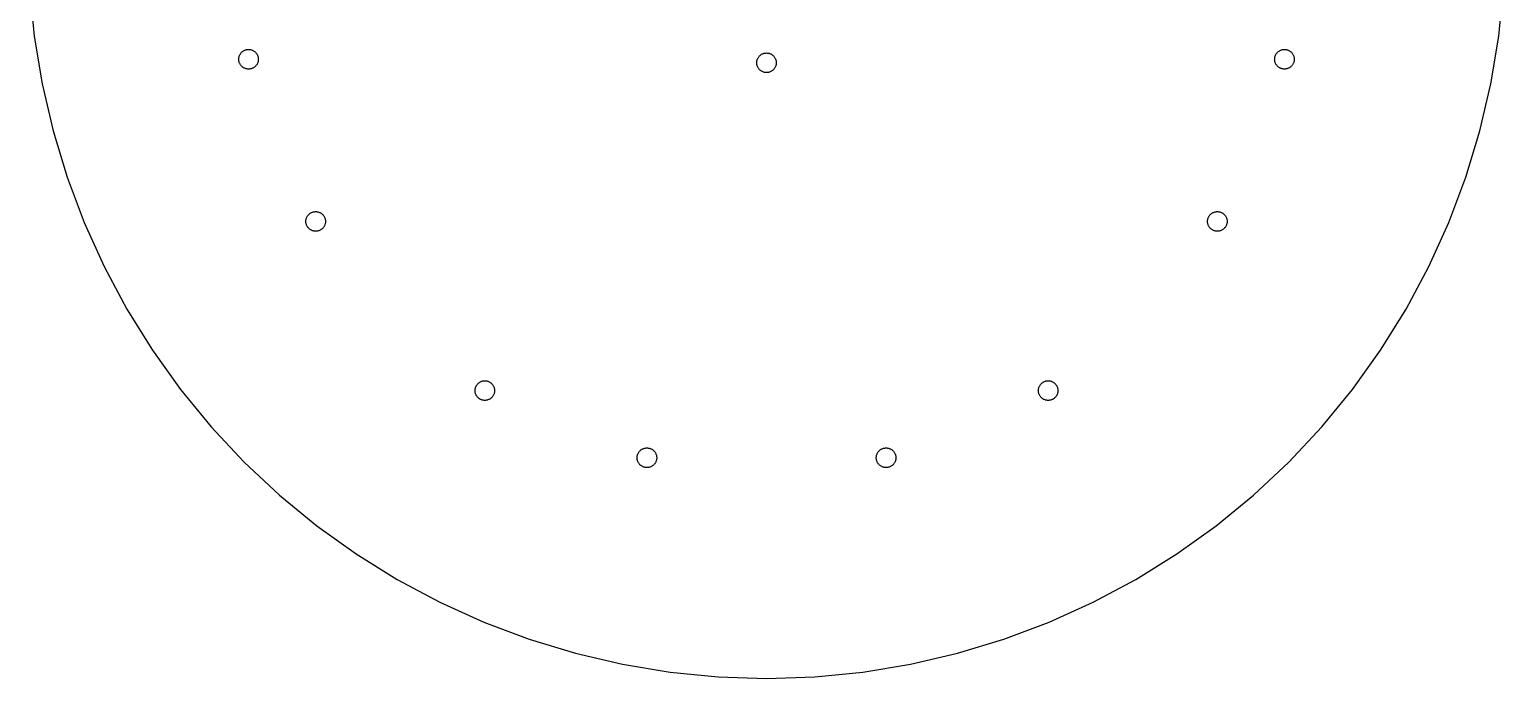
# Model space of a CAD drawing. Header units: metres. Extents: x -132 to 132, y -132 to 132.
# Drawn here: x -131.7 to 131.7, y -132 to -16.1 of the extents above; entities that cross this region are included whole.
import ezdxf

# ---------------------------------------------------------------- set-up
doc = ezdxf.new("R2010")
doc.units = ezdxf.units.M

msp = doc.modelspace()

# ---------------------------------------------------------------- linework, layer by layer
for p, q in [((-131.717, -8.63321), (-130.871, -17.2294)), ((130.871, -17.2294), (131.717, -8.63321)), ((-130.871, -17.2294), (-129.464, -25.7519)), ((129.464, -25.7519), (130.871, -17.2294)), ((-94.3002, -21.1419), (-94.2815, -21.0289)), ((-94.2815, -21.0289), (-94.2555, -20.9174)), ((-94.2555, -20.9174), (-94.2223, -20.8078)), ((-94.2223, -20.8078), (-94.1819, -20.7007)), ((-94.1819, -20.7007), (-94.1347, -20.5963)), ((-94.1347, -20.5963), (-94.0807, -20.4953)), ((-94.0807, -20.4953), (-94.0202, -20.3981)), ((-94.0202, -20.3981), (-93.9535, -20.305)), ((-93.9535, -20.305), (-93.8809, -20.2165)), ((-93.8809, -20.2165), (-93.8026, -20.1329)), ((-93.8026, -20.1329), (-93.719, -20.0546)), ((-93.719, -20.0546), (-93.6305, -19.982)), ((-93.6305, -19.982), (-93.5374, -19.9153)), ((-93.5374, -19.9153), (-93.4402, -19.8548)), ((-93.4402, -19.8548), (-93.3392, -19.8008)), ((-93.3392, -19.8008), (-93.2348, -19.7536)), ((-93.2348, -19.7536), (-93.1277, -19.7132)), ((-93.1277, -19.7132), (-93.0181, -19.68)), ((-93.0181, -19.68), (-92.9066, -19.654)), ((-92.9066, -19.654), (-92.7936, -19.6353)), ((-92.7936, -19.6353), (-92.6796, -19.6241)), ((-92.6796, -19.6241), (-92.5652, -19.6203)), ((-92.5652, -19.6203), (-92.4507, -19.6241)), ((-92.4507, -19.6241), (-92.3367, -19.6353)), ((-92.3367, -19.6353), (-92.2237, -19.654)), ((-92.2237, -19.654), (-92.1122, -19.68)), ((-92.1122, -19.68), (-92.0026, -19.7132)), ((-92.0026, -19.7132), (-91.8954, -19.7536)), ((-91.8954, -19.7536), (-91.7911, -19.8008)), ((-91.7911, -19.8008), (-91.6902, -19.8548)), ((-91.6902, -19.8548), (-91.5929, -19.9153)), ((-91.5929, -19.9153), (-91.4998, -19.982)), ((-91.4998, -19.982), (-91.4113, -20.0546)), ((-91.4113, -20.0546), (-91.3277, -20.1329)), ((-91.3277, -20.1329), (-91.2494, -20.2165)), ((-91.2494, -20.2165), (-91.1768, -20.305)), ((-91.1768, -20.305), (-91.1101, -20.3981)), ((-91.1101, -20.3981), (-91.0496, -20.4953)), ((-91.0496, -20.4953), (-90.9956, -20.5963)), ((-90.9956, -20.5963), (-90.9484, -20.7007)), ((-90.9484, -20.7007), (-90.908, -20.8078)), ((-90.908, -20.8078), (-90.8748, -20.9174)), ((-90.8748, -20.9174), (-90.8488, -21.0289)), ((-90.8488, -21.0289), (-90.8301, -21.1419)), ((-1.51553, -21.125), (-1.45506, -21.0277)), ((-1.45506, -21.0277), (-1.38837, -20.9347)), ((-1.38837, -20.9347), (-1.31572, -20.8461)), ((-1.31572, -20.8461), (-1.23743, -20.7626)), ((-1.23743, -20.7626), (-1.15385, -20.6843)), ((-1.15385, -20.6843), (-1.06532, -20.6116)), ((-1.06532, -20.6116), (-0.972244, -20.5449)), ((-0.972244, -20.5449), (-0.875, -20.4845)), ((-0.875, -20.4845), (-0.774002, -20.4305)), ((-0.774002, -20.4305), (-0.669693, -20.3832)), ((-0.669693, -20.3832), (-0.562515, -20.3429)), ((-0.562515, -20.3429), (-0.452927, -20.3096)), ((-0.452927, -20.3096), (-0.3414, -20.2836)), ((-0.3414, -20.2836), (-0.228409, -20.265)), ((-0.228409, -20.265), (-0.114441, -20.2537)), ((-0.114441, -20.2537), (0, -20.25)), ((0, -20.25), (0.114441, -20.2537)), ((0.114441, -20.2537), (0.228409, -20.265)), ((0.228409, -20.265), (0.3414, -20.2836)), ((0.3414, -20.2836), (0.452927, -20.3096)), ((0.452927, -20.3096), (0.562515, -20.3429)), ((0.562515, -20.3429), (0.669693, -20.3832)), ((0.669693, -20.3832), (0.774002, -20.4305)), ((0.774002, -20.4305), (0.875, -20.4845)), ((0.875, -20.4845), (0.972244, -20.5449)), ((0.972244, -20.5449), (1.06532, -20.6116)), ((1.06532, -20.6116), (1.15385, -20.6843)), ((1.15385, -20.6843), (1.23743, -20.7626)), ((1.23743, -20.7626), (1.31572, -20.8461)), ((1.31572, -20.8461), (1.38837, -20.9347)), ((1.38837, -20.9347), (1.45506, -21.0277)), ((1.45506, -21.0277), (1.51553, -21.125)), ((90.8301, -21.1419), (90.8488, -21.0289)), ((90.8488, -21.0289), (90.8748, -20.9174)), ((90.8748, -20.9174), (90.908, -20.8078)), ((90.908, -20.8078), (90.9484, -20.7007)), ((90.9484, -20.7007), (90.9956, -20.5963)), ((90.9956, -20.5963), (91.0496, -20.4953)), ((91.0496, -20.4953), (91.1101, -20.3981)), ((91.1101, -20.3981), (91.1768, -20.305)), ((91.1768, -20.305), (91.2494, -20.2165)), ((91.2494, -20.2165), (91.3277, -20.1329)), ((91.3277, -20.1329), (91.4113, -20.0546)), ((91.4113, -20.0546), (91.4998, -19.982)), ((91.4998, -19.982), (91.5929, -19.9153)), ((91.5929, -19.9153), (91.6902, -19.8548)), ((91.6902, -19.8548), (91.7911, -19.8008)), ((91.7911, -19.8008), (91.8954, -19.7536)), ((91.8954, -19.7536), (92.0026, -19.7132)), ((92.0026, -19.7132), (92.1122, -19.68)), ((92.1122, -19.68), (92.2237, -19.654)), ((92.2237, -19.654), (92.3367, -19.6353)), ((92.3367, -19.6353), (92.4507, -19.6241)), ((92.4507, -19.6241), (92.5652, -19.6203)), ((92.5652, -19.6203), (92.6796, -19.6241)), ((92.6796, -19.6241), (92.7936, -19.6353)), ((92.7936, -19.6353), (92.9066, -19.654)), ((92.9066, -19.654), (93.0181, -19.68)), ((93.0181, -19.68), (93.1277, -19.7132)), ((93.1277, -19.7132), (93.2348, -19.7536)), ((93.2348, -19.7536), (93.3392, -19.8008)), ((93.3392, -19.8008), (93.4402, -19.8548)), ((93.4402, -19.8548), (93.5374, -19.9153)), ((93.5374, -19.9153), (93.6305, -19.982)), ((93.6305, -19.982), (93.719, -20.0546)), ((93.719, -20.0546), (93.8026, -20.1329)), ((93.8026, -20.1329), (93.8809, -20.2165)), ((93.8809, -20.2165), (93.9535, -20.305)), ((93.9535, -20.305), (94.0202, -20.3981)), ((94.0202, -20.3981), (94.0807, -20.4953)), ((94.0807, -20.4953), (94.1347, -20.5963)), ((94.1347, -20.5963), (94.1819, -20.7007)), ((94.1819, -20.7007), (94.2223, -20.8078)), ((94.2223, -20.8078), (94.2555, -20.9174)), ((94.2555, -20.9174), (94.2815, -21.0289)), ((94.2815, -21.0289), (94.3002, -21.1419)), ((-94.3152, -21.3703), (-94.3114, -21.2559)), ((-94.3114, -21.4848), (-94.3152, -21.3703)), ((-94.3114, -21.2559), (-94.3002, -21.1419)), ((-94.3002, -21.5988), (-94.3114, -21.4848)), ((-94.2815, -21.7117), (-94.3002, -21.5988)), ((-94.2555, -21.8233), (-94.2815, -21.7117)), ((-94.2223, -21.9329), (-94.2555, -21.8233)), ((-94.1819, -22.04), (-94.2223, -21.9329)), ((-94.1347, -22.1443), (-94.1819, -22.04)), ((-94.0807, -22.2453), (-94.1347, -22.1443)), ((-94.0202, -22.3426), (-94.0807, -22.2453)), ((-93.9535, -22.4357), (-94.0202, -22.3426)), ((-93.8809, -22.5242), (-93.9535, -22.4357)), ((-93.8026, -22.6078), (-93.8809, -22.5242)), ((-93.719, -22.6861), (-93.8026, -22.6078)), ((-93.6305, -22.7587), (-93.719, -22.6861)), ((-93.5374, -22.8254), (-93.6305, -22.7587)), ((-93.4402, -22.8859), (-93.5374, -22.8254)), ((-93.3392, -22.9399), (-93.4402, -22.8859)), ((-93.2348, -22.9871), (-93.3392, -22.9399)), ((-93.1277, -23.0275), (-93.2348, -22.9871)), ((-93.0181, -23.0607), (-93.1277, -23.0275)), ((-92.9066, -23.0867), (-93.0181, -23.0607)), ((-92.7936, -23.1054), (-92.9066, -23.0867)), ((-92.6796, -23.1166), (-92.7936, -23.1054)), ((-92.5652, -23.1203), (-92.6796, -23.1166)), ((-92.4507, -23.1166), (-92.5652, -23.1203)), ((-92.3367, -23.1054), (-92.4507, -23.1166)), ((-92.2237, -23.0867), (-92.3367, -23.1054)), ((-92.1122, -23.0607), (-92.2237, -23.0867)), ((-92.0026, -23.0275), (-92.1122, -23.0607)), ((-91.8954, -22.9871), (-92.0026, -23.0275)), ((-91.7911, -22.9399), (-91.8954, -22.9871)), ((-91.6902, -22.8859), (-91.7911, -22.9399)), ((-91.5929, -22.8254), (-91.6902, -22.8859)), ((-91.4998, -22.7587), (-91.5929, -22.8254)), ((-91.4113, -22.6861), (-91.4998, -22.7587)), ((-91.3277, -22.6078), (-91.4113, -22.6861)), ((-91.2494, -22.5242), (-91.3277, -22.6078)), ((-91.1768, -22.4357), (-91.2494, -22.5242)), ((-91.1101, -22.3426), (-91.1768, -22.4357)), ((-91.0496, -22.2453), (-91.1101, -22.3426)), ((-90.9956, -22.1443), (-91.0496, -22.2453)), ((-90.9484, -22.04), (-90.9956, -22.1443)), ((-90.908, -21.9329), (-90.9484, -22.04)), ((-90.8748, -21.8233), (-90.908, -21.9329)), ((-90.8488, -21.7117), (-90.8748, -21.8233)), ((-90.8301, -21.5988), (-90.8488, -21.7117)), ((-90.8301, -21.1419), (-90.8189, -21.2559)), ((-90.8189, -21.4848), (-90.8301, -21.5988)), ((-90.8189, -21.2559), (-90.8152, -21.3703)), ((-90.8152, -21.3703), (-90.8189, -21.4848)), ((-1.75, -22), (-1.74625, -21.8855)), ((-1.74625, -22.1144), (-1.75, -22)), ((-1.74625, -21.8855), (-1.73502, -21.7716)), ((-1.73502, -22.2284), (-1.74625, -22.1144)), ((-1.73502, -21.7716), (-1.71637, -21.6586)), ((-1.71637, -22.3414), (-1.73502, -22.2284)), ((-1.71637, -21.6586), (-1.69037, -21.5471)), ((-1.69037, -22.4529), (-1.71637, -22.3414)), ((-1.69037, -21.5471), (-1.65712, -21.4375)), ((-1.65712, -22.5625), (-1.69037, -22.4529)), ((-1.65712, -21.4375), (-1.61678, -21.3303)), ((-1.61678, -22.6697), (-1.65712, -22.5625)), ((-1.61678, -21.3303), (-1.56952, -21.226)), ((-1.56952, -22.774), (-1.61678, -22.6697)), ((-1.56952, -21.226), (-1.51553, -21.125)), ((-1.51553, -22.875), (-1.56952, -22.774)), ((-1.45506, -22.9722), (-1.51553, -22.875)), ((-1.38837, -23.0653), (-1.45506, -22.9722)), ((-1.31572, -23.1539), (-1.38837, -23.0653)), ((-1.23743, -23.2374), (-1.31572, -23.1539)), ((-1.15385, -23.3157), (-1.23743, -23.2374)), ((-1.06532, -23.3884), (-1.15385, -23.3157)), ((-0.972244, -23.4551), (-1.06532, -23.3884)), ((-0.875, -23.5155), (-0.972244, -23.4551)), ((-0.774002, -23.5695), (-0.875, -23.5155)), ((-0.669693, -23.6168), (-0.774002, -23.5695)), ((-0.562515, -23.6571), (-0.669693, -23.6168)), ((-0.452927, -23.6904), (-0.562515, -23.6571)), ((-0.3414, -23.7164), (-0.452927, -23.6904)), ((0.452927, -23.6904), (0.3414, -23.7164)), ((0.562515, -23.6571), (0.452927, -23.6904)), ((0.669693, -23.6168), (0.562515, -23.6571)), ((0.774002, -23.5695), (0.669693, -23.6168)), ((0.875, -23.5155), (0.774002, -23.5695)), ((0.972244, -23.4551), (0.875, -23.5155)), ((1.06532, -23.3884), (0.972244, -23.4551)), ((1.15385, -23.3157), (1.06532, -23.3884)), ((1.23743, -23.2374), (1.15385, -23.3157)), ((1.31572, -23.1539), (1.23743, -23.2374)), ((1.38837, -23.0653), (1.31572, -23.1539)), ((1.45506, -22.9722), (1.38837, -23.0653)), ((1.51553, -22.875), (1.45506, -22.9722)), ((1.51553, -21.125), (1.56952, -21.226)), ((1.56952, -22.774), (1.51553, -22.875)), ((1.56952, -21.226), (1.61678, -21.3303)), ((1.61678, -22.6697), (1.56952, -22.774)), ((1.61678, -21.3303), (1.65712, -21.4375)), ((1.65712, -22.5625), (1.61678, -22.6697)), ((1.65712, -21.4375), (1.69037, -21.5471)), ((1.69037, -22.4529), (1.65712, -22.5625)), ((1.69037, -21.5471), (1.71637, -21.6586)), ((1.71637, -22.3414), (1.69037, -22.4529)), ((1.71637, -21.6586), (1.73502, -21.7716)), ((1.73502, -22.2284), (1.71637, -22.3414)), ((1.73502, -21.7716), (1.74625, -21.8855)), ((1.74625, -22.1144), (1.73502, -22.2284)), ((1.74625, -21.8855), (1.75, -22)), ((1.75, -22), (1.74625, -22.1144)), ((90.8152, -21.3703), (90.8189, -21.2559)), ((90.8189, -21.4848), (90.8152, -21.3703)), ((90.8189, -21.2559), (90.8301, -21.1419)), ((90.8301, -21.5988), (90.8189, -21.4848)), ((90.8488, -21.7117), (90.8301, -21.5988)), ((90.8748, -21.8233), (90.8488, -21.7117)), ((90.908, -21.9329), (90.8748, -21.8233)), ((90.9484, -22.04), (90.908, -21.9329)), ((90.9956, -22.1443), (90.9484, -22.04)), ((91.0496, -22.2453), (90.9956, -22.1443)), ((91.1101, -22.3426), (91.0496, -22.2453)), ((91.1768, -22.4357), (91.1101, -22.3426)), ((91.2494, -22.5242), (91.1768, -22.4357)), ((91.3277, -22.6078), (91.2494, -22.5242)), ((91.4113, -22.6861), (91.3277, -22.6078)), ((91.4998, -22.7587), (91.4113, -22.6861)), ((91.5929, -22.8254), (91.4998, -22.7587)), ((91.6902, -22.8859), (91.5929, -22.8254)), ((91.7911, -22.9399), (91.6902, -22.8859)), ((91.8954, -22.9871), (91.7911, -22.9399)), ((92.0026, -23.0275), (91.8954, -22.9871)), ((92.1122, -23.0607), (92.0026, -23.0275)), ((92.2237, -23.0867), (92.1122, -23.0607)), ((92.3367, -23.1054), (92.2237, -23.0867)), ((92.4507, -23.1166), (92.3367, -23.1054)), ((92.5652, -23.1203), (92.4507, -23.1166)), ((92.6796, -23.1166), (92.5652, -23.1203)), ((92.7936, -23.1054), (92.6796, -23.1166)), ((92.9066, -23.0867), (92.7936, -23.1054)), ((93.0181, -23.0607), (92.9066, -23.0867)), ((93.1277, -23.0275), (93.0181, -23.0607)), ((93.2348, -22.9871), (93.1277, -23.0275)), ((93.3392, -22.9399), (93.2348, -22.9871)), ((93.4402, -22.8859), (93.3392, -22.9399)), ((93.5374, -22.8254), (93.4402, -22.8859)), ((93.6305, -22.7587), (93.5374, -22.8254)), ((93.719, -22.6861), (93.6305, -22.7587)), ((93.8026, -22.6078), (93.719, -22.6861)), ((93.8809, -22.5242), (93.8026, -22.6078)), ((93.9535, -22.4357), (93.8809, -22.5242)), ((94.0202, -22.3426), (93.9535, -22.4357)), ((94.0807, -22.2453), (94.0202, -22.3426)), ((94.1347, -22.1443), (94.0807, -22.2453)), ((94.1819, -22.04), (94.1347, -22.1443)), ((94.2223, -21.9329), (94.1819, -22.04)), ((94.2555, -21.8233), (94.2223, -21.9329)), ((94.2815, -21.7117), (94.2555, -21.8233)), ((94.3002, -21.5988), (94.2815, -21.7117)), ((94.3002, -21.1419), (94.3114, -21.2559)), ((94.3114, -21.4848), (94.3002, -21.5988)), ((94.3114, -21.2559), (94.3152, -21.3703)), ((94.3152, -21.3703), (94.3114, -21.4848)), ((-129.464, -25.7519), (-127.502, -34.1641)), ((-0.228409, -23.735), (-0.3414, -23.7164)), ((-0.114441, -23.7462), (-0.228409, -23.735)), ((0, -23.75), (-0.114441, -23.7462)), ((0.114441, -23.7462), (0, -23.75)), ((0.228409, -23.735), (0.114441, -23.7462)), ((0.3414, -23.7164), (0.228409, -23.735)), ((127.502, -34.1641), (129.464, -25.7519)), ((-127.502, -34.1641), (-124.995, -42.43)), ((124.995, -42.43), (127.502, -34.1641)), ((-124.995, -42.43), (-121.952, -50.5142)), ((121.952, -50.5142), (124.995, -42.43)), ((-82.2996, -50.1139), (-82.2809, -50.0009)), ((-82.2809, -50.0009), (-82.2549, -49.8894)), ((-82.2549, -49.8894), (-82.2217, -49.7798)), ((-82.2217, -49.7798), (-82.1814, -49.6726)), ((-82.1814, -49.6726), (-82.1341, -49.5683)), ((-82.1341, -49.5683), (-82.0801, -49.4673)), ((-82.0801, -49.4673), (-82.0196, -49.3701)), ((-82.0196, -49.3701), (-81.9529, -49.277)), ((-81.9529, -49.277), (-81.8803, -49.1885)), ((-81.8803, -49.1885), (-81.802, -49.1049)), ((-81.802, -49.1049), (-81.7184, -49.0266)), ((-81.7184, -49.0266), (-81.6299, -48.9539)), ((-81.6299, -48.9539), (-81.5368, -48.8873)), ((-81.5368, -48.8873), (-81.4396, -48.8268)), ((-81.4396, -48.8268), (-81.3386, -48.7728)), ((-81.3386, -48.7728), (-81.2343, -48.7255)), ((-81.2343, -48.7255), (-81.1271, -48.6852)), ((-81.1271, -48.6852), (-81.0175, -48.6519)), ((-81.0175, -48.6519), (-80.906, -48.6259)), ((-80.906, -48.6259), (-80.793, -48.6073)), ((-80.793, -48.6073), (-80.679, -48.5961)), ((-80.679, -48.5961), (-80.5646, -48.5923)), ((-80.5646, -48.5923), (-80.4501, -48.5961)), ((-80.4501, -48.5961), (-80.3361, -48.6073)), ((-80.3361, -48.6073), (-80.2232, -48.6259)), ((-80.2232, -48.6259), (-80.1116, -48.6519)), ((-80.1116, -48.6519), (-80.002, -48.6852)), ((-80.002, -48.6852), (-79.8949, -48.7255)), ((-79.8949, -48.7255), (-79.7906, -48.7728)), ((-79.7906, -48.7728), (-79.6896, -48.8268)), ((-79.6896, -48.8268), (-79.5923, -48.8873)), ((-79.5923, -48.8873), (-79.4992, -48.9539)), ((-79.4992, -48.9539), (-79.4107, -49.0266)), ((-79.4107, -49.0266), (-79.3271, -49.1049)), ((-79.3271, -49.1049), (-79.2488, -49.1885)), ((-79.2488, -49.1885), (-79.1762, -49.277)), ((-79.1762, -49.277), (-79.1095, -49.3701)), ((-79.1095, -49.3701), (-79.049, -49.4673)), ((-79.049, -49.4673), (-78.995, -49.5683)), ((-78.995, -49.5683), (-78.9478, -49.6726)), ((-78.9478, -49.6726), (-78.9074, -49.7798)), ((-78.9074, -49.7798), (-78.8742, -49.8894)), ((-78.8742, -49.8894), (-78.8482, -50.0009)), ((-78.8482, -50.0009), (-78.8295, -50.1139)), ((78.8295, -50.1139), (78.8482, -50.0009)), ((78.8482, -50.0009), (78.8742, -49.8894)), ((78.8742, -49.8894), (78.9074, -49.7798)), ((78.9074, -49.7798), (78.9478, -49.6726)), ((78.9478, -49.6726), (78.995, -49.5683)), ((78.995, -49.5683), (79.049, -49.4673)), ((79.049, -49.4673), (79.1095, -49.3701)), ((79.1095, -49.3701), (79.1762, -49.277)), ((79.1762, -49.277), (79.2488, -49.1885)), ((79.2488, -49.1885), (79.3271, -49.1049)), ((79.3271, -49.1049), (79.4107, -49.0266)), ((79.4107, -49.0266), (79.4992, -48.9539)), ((79.4992, -48.9539), (79.5923, -48.8873)), ((79.5923, -48.8873), (79.6896, -48.8268)), ((79.6896, -48.8268), (79.7906, -48.7728)), ((79.7906, -48.7728), (79.8949, -48.7255)), ((79.8949, -48.7255), (80.002, -48.6852)), ((80.002, -48.6852), (80.1116, -48.6519)), ((80.1116, -48.6519), (80.2232, -48.6259)), ((80.2232, -48.6259), (80.3361, -48.6073)), ((80.3361, -48.6073), (80.4501, -48.5961)), ((80.4501, -48.5961), (80.5646, -48.5923)), ((80.5646, -48.5923), (80.679, -48.5961)), ((80.679, -48.5961), (80.793, -48.6073)), ((80.793, -48.6073), (80.906, -48.6259)), ((80.906, -48.6259), (81.0175, -48.6519)), ((81.0175, -48.6519), (81.1271, -48.6852)), ((81.1271, -48.6852), (81.2343, -48.7255)), ((81.2343, -48.7255), (81.3386, -48.7728)), ((81.3386, -48.7728), (81.4396, -48.8268)), ((81.4396, -48.8268), (81.5368, -48.8873)), ((81.5368, -48.8873), (81.6299, -48.9539)), ((81.6299, -48.9539), (81.7184, -49.0266)), ((81.7184, -49.0266), (81.802, -49.1049)), ((81.802, -49.1049), (81.8803, -49.1885)), ((81.8803, -49.1885), (81.9529, -49.277)), ((81.9529, -49.277), (82.0196, -49.3701)), ((82.0196, -49.3701), (82.0801, -49.4673)), ((82.0801, -49.4673), (82.1341, -49.5683)), ((82.1341, -49.5683), (82.1814, -49.6726)), ((82.1814, -49.6726), (82.2217, -49.7798)), ((82.2217, -49.7798), (82.2549, -49.8894)), ((82.2549, -49.8894), (82.2809, -50.0009)), ((82.2809, -50.0009), (82.2996, -50.1139)), ((-121.952, -50.5142), (-118.387, -58.3821)), ((-82.3146, -50.3423), (-82.3108, -50.2279)), ((-82.3108, -50.4568), (-82.3146, -50.3423)), ((-82.3108, -50.2279), (-82.2996, -50.1139)), ((-82.2996, -50.5707), (-82.3108, -50.4568)), ((-82.2809, -50.6837), (-82.2996, -50.5707)), ((-82.2549, -50.7953), (-82.2809, -50.6837)), ((-82.2217, -50.9048), (-82.2549, -50.7953)), ((-82.1814, -51.012), (-82.2217, -50.9048)), ((-82.1341, -51.1163), (-82.1814, -51.012)), ((-82.0801, -51.2173), (-82.1341, -51.1163)), ((-82.0196, -51.3146), (-82.0801, -51.2173)), ((-81.9529, -51.4077), (-82.0196, -51.3146)), ((-81.8803, -51.4962), (-81.9529, -51.4077)), ((-81.802, -51.5798), (-81.8803, -51.4962)), ((-81.7184, -51.658), (-81.802, -51.5798)), ((-81.6299, -51.7307), (-81.7184, -51.658)), ((-81.5368, -51.7974), (-81.6299, -51.7307)), ((-81.4396, -51.8579), (-81.5368, -51.7974)), ((-81.3386, -51.9118), (-81.4396, -51.8579)), ((-81.2343, -51.9591), (-81.3386, -51.9118)), ((-81.1271, -51.9995), (-81.2343, -51.9591)), ((-81.0175, -52.0327), (-81.1271, -51.9995)), ((-80.906, -52.0587), (-81.0175, -52.0327)), ((-80.793, -52.0773), (-80.906, -52.0587)), ((-80.679, -52.0886), (-80.793, -52.0773)), ((-80.5646, -52.0923), (-80.679, -52.0886)), ((-80.4501, -52.0886), (-80.5646, -52.0923)), ((-80.3361, -52.0773), (-80.4501, -52.0886)), ((-80.2232, -52.0587), (-80.3361, -52.0773)), ((-80.1116, -52.0327), (-80.2232, -52.0587)), ((-80.002, -51.9995), (-80.1116, -52.0327)), ((-79.8949, -51.9591), (-80.002, -51.9995)), ((-79.7906, -51.9118), (-79.8949, -51.9591)), ((-79.6896, -51.8579), (-79.7906, -51.9118)), ((-79.5923, -51.7974), (-79.6896, -51.8579)), ((-79.4992, -51.7307), (-79.5923, -51.7974)), ((-79.4107, -51.658), (-79.4992, -51.7307)), ((-79.3271, -51.5798), (-79.4107, -51.658)), ((-79.2488, -51.4962), (-79.3271, -51.5798)), ((-79.1762, -51.4077), (-79.2488, -51.4962)), ((-79.1095, -51.3146), (-79.1762, -51.4077)), ((-79.049, -51.2173), (-79.1095, -51.3146)), ((-78.995, -51.1163), (-79.049, -51.2173)), ((-78.9478, -51.012), (-78.995, -51.1163)), ((-78.9074, -50.9048), (-78.9478, -51.012)), ((-78.8742, -50.7953), (-78.9074, -50.9048)), ((-78.8482, -50.6837), (-78.8742, -50.7953)), ((-78.8295, -50.5707), (-78.8482, -50.6837)), ((-78.8295, -50.1139), (-78.8183, -50.2279)), ((-78.8183, -50.4568), (-78.8295, -50.5707)), ((-78.8183, -50.2279), (-78.8146, -50.3423)), ((-78.8146, -50.3423), (-78.8183, -50.4568)), ((78.8146, -50.3423), (78.8183, -50.2279)), ((78.8183, -50.4568), (78.8146, -50.3423)), ((78.8183, -50.2279), (78.8295, -50.1139)), ((78.8295, -50.5707), (78.8183, -50.4568)), ((78.8482, -50.6837), (78.8295, -50.5707)), ((78.8742, -50.7953), (78.8482, -50.6837)), ((78.9074, -50.9048), (78.8742, -50.7953)), ((78.9478, -51.012), (78.9074, -50.9048)), ((78.995, -51.1163), (78.9478, -51.012)), ((79.049, -51.2173), (78.995, -51.1163)), ((79.1095, -51.3146), (79.049, -51.2173)), ((79.1762, -51.4077), (79.1095, -51.3146)), ((79.2488, -51.4962), (79.1762, -51.4077)), ((79.3271, -51.5798), (79.2488, -51.4962)), ((79.4107, -51.658), (79.3271, -51.5798)), ((79.4992, -51.7307), (79.4107, -51.658)), ((79.5923, -51.7974), (79.4992, -51.7307)), ((79.6896, -51.8579), (79.5923, -51.7974)), ((79.7906, -51.9118), (79.6896, -51.8579)), ((79.8949, -51.9591), (79.7906, -51.9118)), ((80.002, -51.9995), (79.8949, -51.9591)), ((80.1116, -52.0327), (80.002, -51.9995)), ((80.2232, -52.0587), (80.1116, -52.0327)), ((80.3361, -52.0773), (80.2232, -52.0587)), ((80.4501, -52.0886), (80.3361, -52.0773)), ((80.5646, -52.0923), (80.4501, -52.0886)), ((80.679, -52.0886), (80.5646, -52.0923)), ((80.793, -52.0773), (80.679, -52.0886)), ((80.906, -52.0587), (80.793, -52.0773)), ((81.0175, -52.0327), (80.906, -52.0587)), ((81.1271, -51.9995), (81.0175, -52.0327)), ((81.2343, -51.9591), (81.1271, -51.9995)), ((81.3386, -51.9118), (81.2343, -51.9591)), ((81.4396, -51.8579), (81.3386, -51.9118)), ((81.5368, -51.7974), (81.4396, -51.8579)), ((81.6299, -51.7307), (81.5368, -51.7974)), ((81.7184, -51.658), (81.6299, -51.7307)), ((81.802, -51.5798), (81.7184, -51.658)), ((81.8803, -51.4962), (81.802, -51.5798)), ((81.9529, -51.4077), (81.8803, -51.4962)), ((82.0196, -51.3146), (81.9529, -51.4077)), ((82.0801, -51.2173), (82.0196, -51.3146)), ((82.1341, -51.1163), (82.0801, -51.2173)), ((82.1814, -51.012), (82.1341, -51.1163)), ((82.2217, -50.9048), (82.1814, -51.012)), ((82.2549, -50.7953), (82.2217, -50.9048)), ((82.2809, -50.6837), (82.2549, -50.7953)), ((82.2996, -50.5707), (82.2809, -50.6837)), ((82.2996, -50.1139), (82.3108, -50.2279)), ((82.3108, -50.4568), (82.2996, -50.5707)), ((82.3108, -50.2279), (82.3146, -50.3423)), ((82.3146, -50.3423), (82.3108, -50.4568)), ((118.387, -58.3821), (121.952, -50.5142)), ((-118.387, -58.3821), (-114.315, -66)), ((114.315, -66), (118.387, -58.3821)), ((-114.315, -66), (-109.754, -73.3353)), ((109.754, -73.3353), (114.315, -66)), ((-109.754, -73.3353), (-104.723, -80.3565)), ((104.723, -80.3565), (109.754, -73.3353)), ((-51.2173, -79.049), (-51.1163, -78.995)), ((-51.1163, -78.995), (-51.012, -78.9478)), ((-51.012, -78.9478), (-50.9048, -78.9074)), ((-50.9048, -78.9074), (-50.7953, -78.8742)), ((-50.7953, -78.8742), (-50.6837, -78.8482)), ((-50.6837, -78.8482), (-50.5707, -78.8295)), ((-50.5707, -78.8295), (-50.4568, -78.8183)), ((-50.4568, -78.8183), (-50.3423, -78.8146)), ((-50.3423, -78.8146), (-50.2279, -78.8183)), ((-50.2279, -78.8183), (-50.1139, -78.8295)), ((-50.1139, -78.8295), (-50.0009, -78.8482)), ((-50.0009, -78.8482), (-49.8894, -78.8742)), ((-49.8894, -78.8742), (-49.7798, -78.9074)), ((-49.7798, -78.9074), (-49.6726, -78.9478)), ((-49.6726, -78.9478), (-49.5683, -78.995)), ((-49.5683, -78.995), (-49.4673, -79.049)), ((49.4673, -79.049), (49.5683, -78.995)), ((49.5683, -78.995), (49.6726, -78.9478)), ((49.6726, -78.9478), (49.7798, -78.9074)), ((49.7798, -78.9074), (49.8894, -78.8742)), ((49.8894, -78.8742), (50.0009, -78.8482)), ((50.0009, -78.8482), (50.1139, -78.8295)), ((50.1139, -78.8295), (50.2279, -78.8183)), ((50.2279, -78.8183), (50.3423, -78.8146)), ((50.3423, -78.8146), (50.4568, -78.8183)), ((50.4568, -78.8183), (50.5707, -78.8295)), ((50.5707, -78.8295), (50.6837, -78.8482)), ((50.6837, -78.8482), (50.7953, -78.8742)), ((50.7953, -78.8742), (50.9048, -78.9074)), ((50.9048, -78.9074), (51.012, -78.9478)), ((51.012, -78.9478), (51.1163, -78.995)), ((51.1163, -78.995), (51.2173, -79.049)), ((-104.723, -80.3565), (-99.2428, -87.0336)), ((-52.0923, -80.5646), (-52.0886, -80.4501)), ((-52.0886, -80.679), (-52.0923, -80.5646)), ((-52.0886, -80.4501), (-52.0773, -80.3361)), ((-52.0773, -80.793), (-52.0886, -80.679)), ((-52.0773, -80.3361), (-52.0587, -80.2232)), ((-52.0587, -80.906), (-52.0773, -80.793)), ((-52.0587, -80.2232), (-52.0327, -80.1116)), ((-52.0327, -81.0175), (-52.0587, -80.906)), ((-52.0327, -80.1116), (-51.9995, -80.002)), ((-51.9995, -81.1271), (-52.0327, -81.0175)), ((-51.9995, -80.002), (-51.9591, -79.8949)), ((-51.9591, -81.2343), (-51.9995, -81.1271)), ((-51.9591, -79.8949), (-51.9118, -79.7906)), ((-51.9118, -81.3386), (-51.9591, -81.2343)), ((-51.9118, -79.7906), (-51.8579, -79.6896)), ((-51.8579, -81.4396), (-51.9118, -81.3386)), ((-51.8579, -79.6896), (-51.7974, -79.5923)), ((-51.7974, -81.5368), (-51.8579, -81.4396)), ((-51.7974, -79.5923), (-51.7307, -79.4992)), ((-51.7307, -81.6299), (-51.7974, -81.5368)), ((-51.7307, -79.4992), (-51.658, -79.4107)), ((-51.658, -81.7184), (-51.7307, -81.6299)), ((-51.658, -79.4107), (-51.5798, -79.3271)), ((-51.5798, -79.3271), (-51.4962, -79.2488)), ((-51.4962, -79.2488), (-51.4077, -79.1762)), ((-51.4077, -79.1762), (-51.3146, -79.1095)), ((-51.3146, -79.1095), (-51.2173, -79.049)), ((-49.4673, -79.049), (-49.3701, -79.1095)), ((-49.3701, -79.1095), (-49.277, -79.1762)), ((-49.277, -79.1762), (-49.1885, -79.2488)), ((-49.1885, -79.2488), (-49.1049, -79.3271)), ((-49.1049, -79.3271), (-49.0266, -79.4107)), ((-49.0266, -79.4107), (-48.9539, -79.4992)), ((-48.9539, -81.6299), (-49.0266, -81.7184)), ((-48.9539, -79.4992), (-48.8873, -79.5923)), ((-48.8873, -81.5368), (-48.9539, -81.6299)), ((-48.8873, -79.5923), (-48.8268, -79.6896)), ((-48.8268, -81.4396), (-48.8873, -81.5368)), ((-48.8268, -79.6896), (-48.7728, -79.7906)), ((-48.7728, -81.3386), (-48.8268, -81.4396)), ((-48.7728, -79.7906), (-48.7255, -79.8949)), ((-48.7255, -81.2343), (-48.7728, -81.3386)), ((-48.7255, -79.8949), (-48.6852, -80.002)), ((-48.6852, -81.1271), (-48.7255, -81.2343)), ((-48.6852, -80.002), (-48.6519, -80.1116)), ((-48.6519, -81.0175), (-48.6852, -81.1271)), ((-48.6519, -80.1116), (-48.6259, -80.2232)), ((-48.6259, -80.906), (-48.6519, -81.0175)), ((-48.6259, -80.2232), (-48.6073, -80.3361)), ((-48.6073, -80.793), (-48.6259, -80.906)), ((-48.6073, -80.3361), (-48.5961, -80.4501)), ((-48.5961, -80.679), (-48.6073, -80.793)), ((-48.5961, -80.4501), (-48.5923, -80.5646)), ((-48.5923, -80.5646), (-48.5961, -80.679)), ((48.5923, -80.5646), (48.5961, -80.4501)), ((48.5961, -80.679), (48.5923, -80.5646)), ((48.5961, -80.4501), (48.6073, -80.3361)), ((48.6073, -80.793), (48.5961, -80.679)), ((48.6073, -80.3361), (48.6259, -80.2232)), ((48.6259, -80.906), (48.6073, -80.793)), ((48.6259, -80.2232), (48.6519, -80.1116)), ((48.6519, -81.0175), (48.6259, -80.906)), ((48.6519, -80.1116), (48.6852, -80.002)), ((48.6852, -81.1271), (48.6519, -81.0175)), ((48.6852, -80.002), (48.7255, -79.8949)), ((48.7255, -81.2343), (48.6852, -81.1271)), ((48.7255, -79.8949), (48.7728, -79.7906)), ((48.7728, -81.3386), (48.7255, -81.2343)), ((48.7728, -79.7906), (48.8268, -79.6896)), ((48.8268, -81.4396), (48.7728, -81.3386)), ((48.8268, -79.6896), (48.8873, -79.5923)), ((48.8873, -81.5368), (48.8268, -81.4396)), ((48.8873, -79.5923), (48.9539, -79.4992)), ((48.9539, -81.6299), (48.8873, -81.5368)), ((48.9539, -79.4992), (49.0266, -79.4107)), ((49.0266, -81.7184), (48.9539, -81.6299)), ((49.0266, -79.4107), (49.1049, -79.3271)), ((49.1049, -79.3271), (49.1885, -79.2488)), ((49.1885, -79.2488), (49.277, -79.1762)), ((49.277, -79.1762), (49.3701, -79.1095)), ((49.3701, -79.1095), (49.4673, -79.049)), ((51.2173, -79.049), (51.3146, -79.1095)), ((51.3146, -79.1095), (51.4077, -79.1762)), ((51.4077, -79.1762), (51.4962, -79.2488)), ((51.4962, -79.2488), (51.5798, -79.3271)), ((51.5798, -79.3271), (51.658, -79.4107)), ((51.658, -79.4107), (51.7307, -79.4992)), ((51.7307, -81.6299), (51.658, -81.7184)), ((51.7307, -79.4992), (51.7974, -79.5923)), ((51.7974, -81.5368), (51.7307, -81.6299)), ((51.7974, -79.5923), (51.8579, -79.6896)), ((51.8579, -81.4396), (51.7974, -81.5368)), ((51.8579, -79.6896), (51.9118, -79.7906)), ((51.9118, -81.3386), (51.8579, -81.4396)), ((51.9118, -79.7906), (51.9591, -79.8949)), ((51.9591, -81.2343), (51.9118, -81.3386)), ((51.9591, -79.8949), (51.9995, -80.002)), ((51.9995, -81.1271), (51.9591, -81.2343)), ((51.9995, -80.002), (52.0327, -80.1116)), ((52.0327, -81.0175), (51.9995, -81.1271)), ((52.0327, -80.1116), (52.0587, -80.2232)), ((52.0587, -80.906), (52.0327, -81.0175)), ((52.0587, -80.2232), (52.0773, -80.3361)), ((52.0773, -80.793), (52.0587, -80.906)), ((52.0773, -80.3361), (52.0886, -80.4501)), ((52.0886, -80.679), (52.0773, -80.793)), ((52.0886, -80.4501), (52.0923, -80.5646)), ((52.0923, -80.5646), (52.0886, -80.679)), ((99.2428, -87.0336), (104.723, -80.3565)), ((-51.5798, -81.802), (-51.658, -81.7184)), ((-51.4962, -81.8803), (-51.5798, -81.802)), ((-51.4077, -81.9529), (-51.4962, -81.8803)), ((-51.3146, -82.0196), (-51.4077, -81.9529)), ((-51.2173, -82.0801), (-51.3146, -82.0196)), ((-51.1163, -82.1341), (-51.2173, -82.0801)), ((-51.012, -82.1814), (-51.1163, -82.1341)), ((-50.9048, -82.2217), (-51.012, -82.1814)), ((-50.7953, -82.2549), (-50.9048, -82.2217)), ((-50.6837, -82.2809), (-50.7953, -82.2549)), ((-50.5707, -82.2996), (-50.6837, -82.2809)), ((-50.4568, -82.3108), (-50.5707, -82.2996)), ((-50.3423, -82.3146), (-50.4568, -82.3108)), ((-50.2279, -82.3108), (-50.3423, -82.3146)), ((-50.1139, -82.2996), (-50.2279, -82.3108)), ((-50.0009, -82.2809), (-50.1139, -82.2996)), ((-49.8894, -82.2549), (-50.0009, -82.2809)), ((-49.7798, -82.2217), (-49.8894, -82.2549)), ((-49.6726, -82.1814), (-49.7798, -82.2217)), ((-49.5683, -82.1341), (-49.6726, -82.1814)), ((-49.4673, -82.0801), (-49.5683, -82.1341)), ((-49.3701, -82.0196), (-49.4673, -82.0801)), ((-49.277, -81.9529), (-49.3701, -82.0196)), ((-49.1885, -81.8803), (-49.277, -81.9529)), ((-49.1049, -81.802), (-49.1885, -81.8803)), ((-49.0266, -81.7184), (-49.1049, -81.802)), ((49.1049, -81.802), (49.0266, -81.7184)), ((49.1885, -81.8803), (49.1049, -81.802)), ((49.277, -81.9529), (49.1885, -81.8803)), ((49.3701, -82.0196), (49.277, -81.9529)), ((49.4673, -82.0801), (49.3701, -82.0196)), ((49.5683, -82.1341), (49.4673, -82.0801)), ((49.6726, -82.1814), (49.5683, -82.1341)), ((49.7798, -82.2217), (49.6726, -82.1814)), ((49.8894, -82.2549), (49.7798, -82.2217)), ((50.0009, -82.2809), (49.8894, -82.2549)), ((50.1139, -82.2996), (50.0009, -82.2809)), ((50.2279, -82.3108), (50.1139, -82.2996)), ((50.3423, -82.3146), (50.2279, -82.3108)), ((50.4568, -82.3108), (50.3423, -82.3146)), ((50.5707, -82.2996), (50.4568, -82.3108)), ((50.6837, -82.2809), (50.5707, -82.2996)), ((50.7953, -82.2549), (50.6837, -82.2809)), ((50.9048, -82.2217), (50.7953, -82.2549)), ((51.012, -82.1814), (50.9048, -82.2217)), ((51.1163, -82.1341), (51.012, -82.1814)), ((51.2173, -82.0801), (51.1163, -82.1341)), ((51.3146, -82.0196), (51.2173, -82.0801)), ((51.4077, -81.9529), (51.3146, -82.0196)), ((51.4962, -81.8803), (51.4077, -81.9529)), ((51.5798, -81.802), (51.4962, -81.8803)), ((51.658, -81.7184), (51.5798, -81.802)), ((-99.2428, -87.0336), (-93.3381, -93.3381)), ((93.3381, -93.3381), (99.2428, -87.0336)), ((-23.0867, -92.2237), (-23.0607, -92.1122)), ((-23.0607, -92.1122), (-23.0275, -92.0026)), ((-23.0275, -92.0026), (-22.9871, -91.8954)), ((-22.9871, -91.8954), (-22.9399, -91.7911)), ((-22.9399, -91.7911), (-22.8859, -91.6902)), ((-22.8859, -91.6902), (-22.8254, -91.5929)), ((-22.8254, -91.5929), (-22.7587, -91.4998)), ((-22.7587, -91.4998), (-22.6861, -91.4113)), ((-22.6861, -91.4113), (-22.6078, -91.3277)), ((-22.6078, -91.3277), (-22.5242, -91.2494)), ((-22.5242, -91.2494), (-22.4357, -91.1768)), ((-22.4357, -91.1768), (-22.3426, -91.1101)), ((-22.3426, -91.1101), (-22.2453, -91.0496)), ((-22.2453, -91.0496), (-22.1443, -90.9956)), ((-22.1443, -90.9956), (-22.04, -90.9484)), ((-22.04, -90.9484), (-21.9329, -90.908)), ((-21.9329, -90.908), (-21.8233, -90.8748)), ((-21.8233, -90.8748), (-21.7117, -90.8488)), ((-21.7117, -90.8488), (-21.5988, -90.8301)), ((-21.5988, -90.8301), (-21.4848, -90.8189)), ((-21.4848, -90.8189), (-21.3703, -90.8152)), ((-21.3703, -90.8152), (-21.2559, -90.8189)), ((-21.2559, -90.8189), (-21.1419, -90.8301)), ((-21.1419, -90.8301), (-21.0289, -90.8488)), ((-21.0289, -90.8488), (-20.9174, -90.8748)), ((-20.9174, -90.8748), (-20.8078, -90.908)), ((-20.8078, -90.908), (-20.7007, -90.9484)), ((-20.7007, -90.9484), (-20.5963, -90.9956)), ((-20.5963, -90.9956), (-20.4953, -91.0496)), ((-20.4953, -91.0496), (-20.3981, -91.1101)), ((-20.3981, -91.1101), (-20.305, -91.1768)), ((-20.305, -91.1768), (-20.2165, -91.2494)), ((-20.2165, -91.2494), (-20.1329, -91.3277)), ((-20.1329, -91.3277), (-20.0546, -91.4113)), ((-20.0546, -91.4113), (-19.982, -91.4998)), ((-19.982, -91.4998), (-19.9153, -91.5929)), ((-19.9153, -91.5929), (-19.8548, -91.6902)), ((-19.8548, -91.6902), (-19.8008, -91.7911)), ((-19.8008, -91.7911), (-19.7536, -91.8954)), ((-19.7536, -91.8954), (-19.7132, -92.0026)), ((-19.7132, -92.0026), (-19.68, -92.1122)), ((-19.68, -92.1122), (-19.654, -92.2237)), ((19.654, -92.2237), (19.68, -92.1122)), ((19.68, -92.1122), (19.7132, -92.0026)), ((19.7132, -92.0026), (19.7536, -91.8954)), ((19.7536, -91.8954), (19.8008, -91.7911)), ((19.8008, -91.7911), (19.8548, -91.6902)), ((19.8548, -91.6902), (19.9153, -91.5929)), ((19.9153, -91.5929), (19.982, -91.4998)), ((19.982, -91.4998), (20.0546, -91.4113)), ((20.0546, -91.4113), (20.1329, -91.3277)), ((20.1329, -91.3277), (20.2165, -91.2494)), ((20.2165, -91.2494), (20.305, -91.1768)), ((20.305, -91.1768), (20.3981, -91.1101)), ((20.3981, -91.1101), (20.4953, -91.0496)), ((20.4953, -91.0496), (20.5963, -90.9956)), ((20.5963, -90.9956), (20.7007, -90.9484)), ((20.7007, -90.9484), (20.8078, -90.908)), ((20.8078, -90.908), (20.9174, -90.8748)), ((20.9174, -90.8748), (21.0289, -90.8488)), ((21.0289, -90.8488), (21.1419, -90.8301)), ((21.1419, -90.8301), (21.2559, -90.8189)), ((21.2559, -90.8189), (21.3703, -90.8152)), ((21.3703, -90.8152), (21.4848, -90.8189)), ((21.4848, -90.8189), (21.5988, -90.8301)), ((21.5988, -90.8301), (21.7117, -90.8488)), ((21.7117, -90.8488), (21.8233, -90.8748)), ((21.8233, -90.8748), (21.9329, -90.908)), ((21.9329, -90.908), (22.04, -90.9484)), ((22.04, -90.9484), (22.1443, -90.9956)), ((22.1443, -90.9956), (22.2453, -91.0496)), ((22.2453, -91.0496), (22.3426, -91.1101)), ((22.3426, -91.1101), (22.4357, -91.1768)), ((22.4357, -91.1768), (22.5242, -91.2494)), ((22.5242, -91.2494), (22.6078, -91.3277)), ((22.6078, -91.3277), (22.6861, -91.4113)), ((22.6861, -91.4113), (22.7587, -91.4998)), ((22.7587, -91.4998), (22.8254, -91.5929)), ((22.8254, -91.5929), (22.8859, -91.6902)), ((22.8859, -91.6902), (22.9399, -91.7911)), ((22.9399, -91.7911), (22.9871, -91.8954)), ((22.9871, -91.8954), (23.0275, -92.0026)), ((23.0275, -92.0026), (23.0607, -92.1122)), ((23.0607, -92.1122), (23.0867, -92.2237)), ((-93.3381, -93.3381), (-87.0336, -99.2428)), ((-23.1203, -92.5652), (-23.1166, -92.4507)), ((-23.1166, -92.6796), (-23.1203, -92.5652)), ((-23.1166, -92.4507), (-23.1054, -92.3367)), ((-23.1054, -92.7936), (-23.1166, -92.6796)), ((-23.1054, -92.3367), (-23.0867, -92.2237)), ((-23.0867, -92.9066), (-23.1054, -92.7936)), ((-23.0607, -93.0181), (-23.0867, -92.9066)), ((-23.0275, -93.1277), (-23.0607, -93.0181)), ((-22.9871, -93.2348), (-23.0275, -93.1277)), ((-22.9399, -93.3392), (-22.9871, -93.2348)), ((-22.8859, -93.4402), (-22.9399, -93.3392)), ((-22.8254, -93.5374), (-22.8859, -93.4402)), ((-22.7587, -93.6305), (-22.8254, -93.5374)), ((-22.6861, -93.719), (-22.7587, -93.6305)), ((-22.6078, -93.8026), (-22.6861, -93.719)), ((-22.5242, -93.8809), (-22.6078, -93.8026)), ((-22.4357, -93.9535), (-22.5242, -93.8809)), ((-22.3426, -94.0202), (-22.4357, -93.9535)), ((-22.2453, -94.0807), (-22.3426, -94.0202)), ((-22.1443, -94.1347), (-22.2453, -94.0807)), ((-22.04, -94.1819), (-22.1443, -94.1347)), ((-21.9329, -94.2223), (-22.04, -94.1819)), ((-21.8233, -94.2555), (-21.9329, -94.2223)), ((-21.7117, -94.2815), (-21.8233, -94.2555)), ((-21.5988, -94.3002), (-21.7117, -94.2815)), ((-21.4848, -94.3114), (-21.5988, -94.3002)), ((-21.3703, -94.3152), (-21.4848, -94.3114)), ((-21.2559, -94.3114), (-21.3703, -94.3152)), ((-21.1419, -94.3002), (-21.2559, -94.3114)), ((-21.0289, -94.2815), (-21.1419, -94.3002)), ((-20.9174, -94.2555), (-21.0289, -94.2815)), ((-20.8078, -94.2223), (-20.9174, -94.2555)), ((-20.7007, -94.1819), (-20.8078, -94.2223)), ((-20.5963, -94.1347), (-20.7007, -94.1819)), ((-20.4953, -94.0807), (-20.5963, -94.1347)), ((-20.3981, -94.0202), (-20.4953, -94.0807)), ((-20.305, -93.9535), (-20.3981, -94.0202)), ((-20.2165, -93.8809), (-20.305, -93.9535)), ((-20.1329, -93.8026), (-20.2165, -93.8809)), ((-20.0546, -93.719), (-20.1329, -93.8026)), ((-19.982, -93.6305), (-20.0546, -93.719)), ((-19.9153, -93.5374), (-19.982, -93.6305)), ((-19.8548, -93.4402), (-19.9153, -93.5374)), ((-19.8008, -93.3392), (-19.8548, -93.4402)), ((-19.7536, -93.2348), (-19.8008, -93.3392)), ((-19.7132, -93.1277), (-19.7536, -93.2348)), ((-19.68, -93.0181), (-19.7132, -93.1277)), ((-19.654, -92.9066), (-19.68, -93.0181)), ((-19.654, -92.2237), (-19.6353, -92.3367)), ((-19.6353, -92.7936), (-19.654, -92.9066)), ((-19.6353, -92.3367), (-19.6241, -92.4507)), ((-19.6241, -92.6796), (-19.6353, -92.7936)), ((-19.6241, -92.4507), (-19.6203, -92.5652)), ((-19.6203, -92.5652), (-19.6241, -92.6796)), ((19.6203, -92.5652), (19.6241, -92.4507)), ((19.6241, -92.6796), (19.6203, -92.5652)), ((19.6241, -92.4507), (19.6353, -92.3367)), ((19.6353, -92.7936), (19.6241, -92.6796)), ((19.6353, -92.3367), (19.654, -92.2237)), ((19.654, -92.9066), (19.6353, -92.7936)), ((19.68, -93.0181), (19.654, -92.9066)), ((19.7132, -93.1277), (19.68, -93.0181)), ((19.7536, -93.2348), (19.7132, -93.1277)), ((19.8008, -93.3392), (19.7536, -93.2348)), ((19.8548, -93.4402), (19.8008, -93.3392)), ((19.9153, -93.5374), (19.8548, -93.4402)), ((19.982, -93.6305), (19.9153, -93.5374)), ((20.0546, -93.719), (19.982, -93.6305)), ((20.1329, -93.8026), (20.0546, -93.719)), ((20.2165, -93.8809), (20.1329, -93.8026)), ((20.305, -93.9535), (20.2165, -93.8809)), ((20.3981, -94.0202), (20.305, -93.9535)), ((20.4953, -94.0807), (20.3981, -94.0202)), ((20.5963, -94.1347), (20.4953, -94.0807)), ((20.7007, -94.1819), (20.5963, -94.1347)), ((20.8078, -94.2223), (20.7007, -94.1819)), ((20.9174, -94.2555), (20.8078, -94.2223)), ((21.0289, -94.2815), (20.9174, -94.2555)), ((21.1419, -94.3002), (21.0289, -94.2815)), ((21.2559, -94.3114), (21.1419, -94.3002)), ((21.3703, -94.3152), (21.2559, -94.3114)), ((21.4848, -94.3114), (21.3703, -94.3152)), ((21.5988, -94.3002), (21.4848, -94.3114)), ((21.7117, -94.2815), (21.5988, -94.3002)), ((21.8233, -94.2555), (21.7117, -94.2815)), ((21.9329, -94.2223), (21.8233, -94.2555)), ((22.04, -94.1819), (21.9329, -94.2223)), ((22.1443, -94.1347), (22.04, -94.1819)), ((22.2453, -94.0807), (22.1443, -94.1347)), ((22.3426, -94.0202), (22.2453, -94.0807)), ((22.4357, -93.9535), (22.3426, -94.0202)), ((22.5242, -93.8809), (22.4357, -93.9535)), ((22.6078, -93.8026), (22.5242, -93.8809)), ((22.6861, -93.719), (22.6078, -93.8026)), ((22.7587, -93.6305), (22.6861, -93.719)), ((22.8254, -93.5374), (22.7587, -93.6305)), ((22.8859, -93.4402), (22.8254, -93.5374)), ((22.9399, -93.3392), (22.8859, -93.4402)), ((22.9871, -93.2348), (22.9399, -93.3392)), ((23.0275, -93.1277), (22.9871, -93.2348)), ((23.0607, -93.0181), (23.0275, -93.1277)), ((23.0867, -92.9066), (23.0607, -93.0181)), ((23.0867, -92.2237), (23.1054, -92.3367)), ((23.1054, -92.7936), (23.0867, -92.9066)), ((23.1054, -92.3367), (23.1166, -92.4507)), ((23.1166, -92.6796), (23.1054, -92.7936)), ((23.1166, -92.4507), (23.1203, -92.5652)), ((23.1203, -92.5652), (23.1166, -92.6796)), ((87.0336, -99.2428), (93.3381, -93.3381)), ((-87.0336, -99.2428), (-80.3565, -104.723)), ((80.3565, -104.723), (87.0336, -99.2428)), ((-80.3565, -104.723), (-73.3353, -109.754)), ((73.3353, -109.754), (80.3565, -104.723)), ((-73.3353, -109.754), (-66, -114.315)), ((66, -114.315), (73.3353, -109.754)), ((-66, -114.315), (-58.3821, -118.387)), ((58.3821, -118.387), (66, -114.315)), ((-58.3821, -118.387), (-50.5142, -121.952)), ((50.5142, -121.952), (58.3821, -118.387)), ((-50.5142, -121.952), (-42.43, -124.995)), ((42.43, -124.995), (50.5142, -121.952)), ((-42.43, -124.995), (-34.1641, -127.502)), ((34.1641, -127.502), (42.43, -124.995)), ((-34.1641, -127.502), (-25.7519, -129.464)), ((25.7519, -129.464), (34.1641, -127.502)), ((-25.7519, -129.464), (-17.2294, -130.871)), ((-17.2294, -130.871), (-8.63321, -131.717)), ((-8.63321, -131.717), (0, -132)), ((0, -132), (8.63321, -131.717)), ((8.63321, -131.717), (17.2294, -130.871)), ((17.2294, -130.871), (25.7519, -129.464))]:
    msp.add_line(p, q)

doc.saveas('drawing.dxf')
